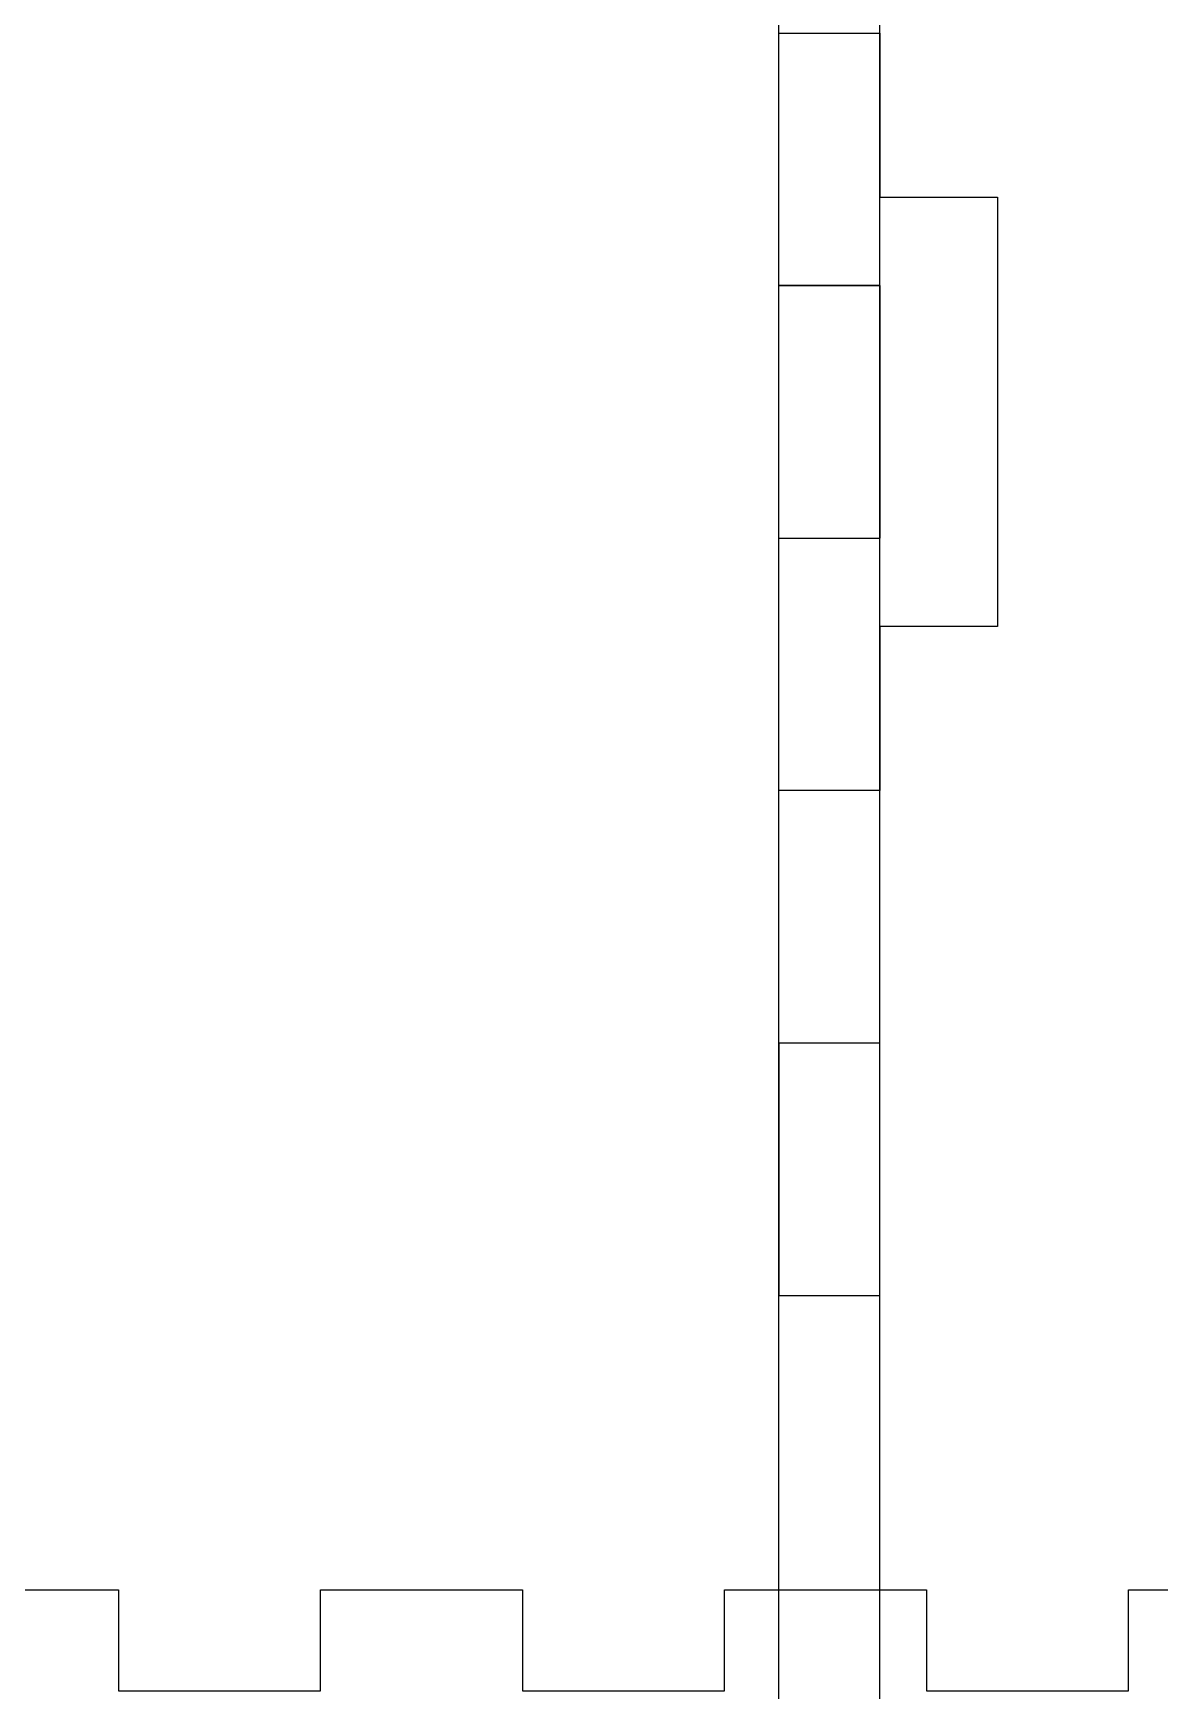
# Model space of a CAD drawing. Header units: millimetres. Extents: x -118 to 1034, y -150 to 646.
# Drawn here: x 502.4 to 569.4, y 229.3 to 327.8 of the extents above; entities that cross this region are included whole.
import ezdxf

# ---------------------------------------------------------------- set-up
doc = ezdxf.new("R2010")
doc.units = ezdxf.units.MM
doc.layers.add('Holes', color=1, linetype='Continuous', plot=False)
doc.layers.add('TabGuides', color=3, linetype='Continuous')

msp = doc.modelspace()

# ---------------------------------------------------------------- linework, layer by layer
for p, q in [((495.5074, 235.3463), (507.5074, 235.3463)), ((495.5074, 235.3463), (507.5074, 235.3463)), ((495.5074, 235.3463), (507.5074, 235.3463)), ((495.5074, 235.3463), (507.5074, 235.3463)), ((495.5074, 235.3463), (507.5074, 235.3463)), ((495.5074, 235.3463), (507.5074, 235.3463)), ((495.5074, 235.3463), (507.5074, 235.3463)), ((495.5074, 235.3463), (507.5074, 235.3463)), ((495.5074, 235.3463), (507.5074, 235.3463)), ((495.5074, 235.3463), (507.5074, 235.3463)), ((495.5074, 235.3463), (507.5074, 235.3463)), ((495.5074, 235.3463), (507.5074, 235.3463)), ((495.5074, 235.3463), (507.5074, 235.3463)), ((495.5074, 235.3463), (507.5074, 235.3463)), ((495.5074, 235.3463), (507.5074, 235.3463)), ((495.5074, 235.3463), (507.5074, 235.3463)), ((495.5074, 235.3463), (507.5074, 235.3463)), ((495.5074, 235.3463), (507.5074, 235.3463)), ((495.5074, 235.3463), (507.5074, 235.3463)), ((495.5074, 235.3463), (507.5074, 235.3463)), ((495.5074, 235.3463), (507.5074, 235.3463)), ((495.5074, 235.3463), (507.5074, 235.3463)), ((495.5074, 235.3463), (507.5074, 235.3463)), ((495.5074, 235.3463), (507.5074, 235.3463)), ((495.5074, 235.3463), (507.5074, 235.3463)), ((495.5074, 235.3463), (507.5074, 235.3463)), ((495.5074, 235.3463), (507.5074, 235.3463)), ((495.5074, 235.3463), (507.5074, 235.3463)), ((495.5074, 235.3463), (507.5074, 235.3463)), ((495.5074, 235.3463), (507.5074, 235.3463)), ((507.5074, 235.3463), (507.5074, 229.3463)), ((507.5074, 235.3463), (507.5074, 229.3463)), ((507.5074, 235.3463), (507.5074, 229.3463)), ((507.5074, 235.3463), (507.5074, 229.3463)), ((507.5074, 235.3463), (507.5074, 229.3463)), ((507.5074, 235.3463), (507.5074, 229.3463)), ((507.5074, 235.3463), (507.5074, 229.3463)), ((507.5074, 235.3463), (507.5074, 229.3463)), ((507.5074, 235.3463), (507.5074, 229.3463)), ((507.5074, 235.3463), (507.5074, 229.3463)), ((507.5074, 235.3463), (507.5074, 229.3463)), ((507.5074, 235.3463), (507.5074, 229.3463)), ((507.5074, 235.3463), (507.5074, 229.3463)), ((507.5074, 235.3463), (507.5074, 229.3463)), ((507.5074, 235.3463), (507.5074, 229.3463)), ((507.5074, 235.3463), (507.5074, 229.3463)), ((507.5074, 235.3463), (507.5074, 229.3463)), ((507.5074, 235.3463), (507.5074, 229.3463)), ((507.5074, 235.3463), (507.5074, 229.3463)), ((507.5074, 235.3463), (507.5074, 229.3463)), ((507.5074, 235.3463), (507.5074, 229.3463)), ((507.5074, 235.3463), (507.5074, 229.3463)), ((507.5074, 235.3463), (507.5074, 229.3463)), ((507.5074, 235.3463), (507.5074, 229.3463)), ((507.5074, 235.3463), (507.5074, 229.3463)), ((507.5074, 235.3463), (507.5074, 229.3463)), ((507.5074, 235.3463), (507.5074, 229.3463)), ((507.5074, 235.3463), (507.5074, 229.3463)), ((507.5074, 235.3463), (507.5074, 229.3463)), ((507.5074, 235.3463), (507.5074, 229.3463)), ((519.5074, 229.3463), (519.5074, 235.3463)), ((519.5074, 235.3463), (531.5074, 235.3463)), ((519.5074, 229.3463), (519.5074, 235.3463)), ((519.5074, 235.3463), (531.5074, 235.3463)), ((519.5074, 229.3463), (519.5074, 235.3463)), ((519.5074, 235.3463), (531.5074, 235.3463)), ((519.5074, 229.3463), (519.5074, 235.3463)), ((519.5074, 235.3463), (531.5074, 235.3463)), ((519.5074, 229.3463), (519.5074, 235.3463)), ((519.5074, 235.3463), (531.5074, 235.3463)), ((519.5074, 229.3463), (519.5074, 235.3463)), ((519.5074, 235.3463), (531.5074, 235.3463)), ((519.5074, 229.3463), (519.5074, 235.3463)), ((519.5074, 235.3463), (531.5074, 235.3463)), ((519.5074, 229.3463), (519.5074, 235.3463)), ((519.5074, 235.3463), (531.5074, 235.3463)), ((519.5074, 229.3463), (519.5074, 235.3463)), ((519.5074, 235.3463), (531.5074, 235.3463)), ((519.5074, 229.3463), (519.5074, 235.3463)), ((519.5074, 235.3463), (531.5074, 235.3463)), ((519.5074, 229.3463), (519.5074, 235.3463)), ((519.5074, 235.3463), (531.5074, 235.3463)), ((519.5074, 229.3463), (519.5074, 235.3463)), ((519.5074, 235.3463), (531.5074, 235.3463)), ((519.5074, 229.3463), (519.5074, 235.3463)), ((519.5074, 235.3463), (531.5074, 235.3463)), ((519.5074, 229.3463), (519.5074, 235.3463)), ((519.5074, 235.3463), (531.5074, 235.3463)), ((519.5074, 229.3463), (519.5074, 235.3463)), ((519.5074, 235.3463), (531.5074, 235.3463)), ((519.5074, 229.3463), (519.5074, 235.3463)), ((519.5074, 235.3463), (531.5074, 235.3463)), ((519.5074, 229.3463), (519.5074, 235.3463)), ((519.5074, 235.3463), (531.5074, 235.3463)), ((519.5074, 229.3463), (519.5074, 235.3463)), ((519.5074, 235.3463), (531.5074, 235.3463)), ((519.5074, 229.3463), (519.5074, 235.3463)), ((519.5074, 235.3463), (531.5074, 235.3463)), ((519.5074, 229.3463), (519.5074, 235.3463)), ((519.5074, 235.3463), (531.5074, 235.3463)), ((519.5074, 229.3463), (519.5074, 235.3463)), ((519.5074, 235.3463), (531.5074, 235.3463)), ((519.5074, 229.3463), (519.5074, 235.3463)), ((519.5074, 235.3463), (531.5074, 235.3463)), ((519.5074, 229.3463), (519.5074, 235.3463)), ((519.5074, 235.3463), (531.5074, 235.3463)), ((519.5074, 229.3463), (519.5074, 235.3463)), ((519.5074, 235.3463), (531.5074, 235.3463)), ((519.5074, 229.3463), (519.5074, 235.3463)), ((519.5074, 235.3463), (531.5074, 235.3463)), ((519.5074, 229.3463), (519.5074, 235.3463)), ((519.5074, 235.3463), (531.5074, 235.3463)), ((519.5074, 229.3463), (519.5074, 235.3463)), ((519.5074, 235.3463), (531.5074, 235.3463)), ((519.5074, 229.3463), (519.5074, 235.3463)), ((519.5074, 235.3463), (531.5074, 235.3463)), ((519.5074, 229.3463), (519.5074, 235.3463)), ((519.5074, 235.3463), (531.5074, 235.3463)), ((519.5074, 229.3463), (519.5074, 235.3463)), ((519.5074, 235.3463), (531.5074, 235.3463)), ((531.5074, 235.3463), (531.5074, 229.3463)), ((531.5074, 235.3463), (531.5074, 229.3463)), ((531.5074, 235.3463), (531.5074, 229.3463)), ((531.5074, 235.3463), (531.5074, 229.3463)), ((531.5074, 235.3463), (531.5074, 229.3463)), ((531.5074, 235.3463), (531.5074, 229.3463)), ((531.5074, 235.3463), (531.5074, 229.3463)), ((531.5074, 235.3463), (531.5074, 229.3463)), ((531.5074, 235.3463), (531.5074, 229.3463)), ((531.5074, 235.3463), (531.5074, 229.3463)), ((531.5074, 235.3463), (531.5074, 229.3463)), ((531.5074, 235.3463), (531.5074, 229.3463)), ((531.5074, 235.3463), (531.5074, 229.3463)), ((531.5074, 235.3463), (531.5074, 229.3463)), ((531.5074, 235.3463), (531.5074, 229.3463)), ((531.5074, 235.3463), (531.5074, 229.3463)), ((531.5074, 235.3463), (531.5074, 229.3463)), ((531.5074, 235.3463), (531.5074, 229.3463)), ((531.5074, 235.3463), (531.5074, 229.3463)), ((531.5074, 235.3463), (531.5074, 229.3463)), ((531.5074, 235.3463), (531.5074, 229.3463)), ((531.5074, 235.3463), (531.5074, 229.3463)), ((531.5074, 235.3463), (531.5074, 229.3463)), ((531.5074, 235.3463), (531.5074, 229.3463)), ((531.5074, 235.3463), (531.5074, 229.3463)), ((531.5074, 235.3463), (531.5074, 229.3463)), ((531.5074, 235.3463), (531.5074, 229.3463)), ((531.5074, 235.3463), (531.5074, 229.3463)), ((531.5074, 235.3463), (531.5074, 229.3463)), ((531.5074, 235.3463), (531.5074, 229.3463)), ((543.5074, 229.3463), (543.5074, 235.3463)), ((543.5074, 235.3463), (555.5074, 235.3463)), ((543.5074, 229.3463), (543.5074, 235.3463)), ((543.5074, 235.3463), (555.5074, 235.3463)), ((543.5074, 229.3463), (543.5074, 235.3463)), ((543.5074, 235.3463), (555.5074, 235.3463)), ((543.5074, 229.3463), (543.5074, 235.3463)), ((543.5074, 235.3463), (555.5074, 235.3463)), ((543.5074, 229.3463), (543.5074, 235.3463)), ((543.5074, 235.3463), (555.5074, 235.3463)), ((543.5074, 229.3463), (543.5074, 235.3463)), ((543.5074, 235.3463), (555.5074, 235.3463)), ((543.5074, 229.3463), (543.5074, 235.3463)), ((543.5074, 235.3463), (555.5074, 235.3463)), ((543.5074, 229.3463), (543.5074, 235.3463)), ((543.5074, 235.3463), (555.5074, 235.3463)), ((543.5074, 229.3463), (543.5074, 235.3463)), ((543.5074, 235.3463), (555.5074, 235.3463)), ((543.5074, 229.3463), (543.5074, 235.3463)), ((543.5074, 235.3463), (555.5074, 235.3463)), ((543.5074, 229.3463), (543.5074, 235.3463)), ((543.5074, 235.3463), (555.5074, 235.3463)), ((543.5074, 229.3463), (543.5074, 235.3463)), ((543.5074, 235.3463), (555.5074, 235.3463)), ((543.5074, 229.3463), (543.5074, 235.3463)), ((543.5074, 235.3463), (555.5074, 235.3463)), ((543.5074, 229.3463), (543.5074, 235.3463)), ((543.5074, 235.3463), (555.5074, 235.3463)), ((543.5074, 229.3463), (543.5074, 235.3463)), ((543.5074, 235.3463), (555.5074, 235.3463)), ((543.5074, 229.3463), (543.5074, 235.3463)), ((543.5074, 235.3463), (555.5074, 235.3463)), ((543.5074, 229.3463), (543.5074, 235.3463)), ((543.5074, 235.3463), (555.5074, 235.3463)), ((543.5074, 229.3463), (543.5074, 235.3463)), ((543.5074, 235.3463), (555.5074, 235.3463)), ((543.5074, 229.3463), (543.5074, 235.3463)), ((543.5074, 235.3463), (555.5074, 235.3463)), ((543.5074, 229.3463), (543.5074, 235.3463)), ((543.5074, 235.3463), (555.5074, 235.3463)), ((543.5074, 229.3463), (543.5074, 235.3463)), ((543.5074, 235.3463), (555.5074, 235.3463)), ((543.5074, 229.3463), (543.5074, 235.3463)), ((543.5074, 235.3463), (555.5074, 235.3463)), ((543.5074, 229.3463), (543.5074, 235.3463)), ((543.5074, 235.3463), (555.5074, 235.3463)), ((543.5074, 229.3463), (543.5074, 235.3463)), ((543.5074, 235.3463), (555.5074, 235.3463)), ((543.5074, 229.3463), (543.5074, 235.3463)), ((543.5074, 235.3463), (555.5074, 235.3463)), ((543.5074, 229.3463), (543.5074, 235.3463)), ((543.5074, 235.3463), (555.5074, 235.3463)), ((543.5074, 229.3463), (543.5074, 235.3463)), ((543.5074, 235.3463), (555.5074, 235.3463)), ((543.5074, 229.3463), (543.5074, 235.3463)), ((543.5074, 235.3463), (555.5074, 235.3463)), ((543.5074, 229.3463), (543.5074, 235.3463)), ((543.5074, 235.3463), (555.5074, 235.3463)), ((543.5074, 229.3463), (543.5074, 235.3463)), ((543.5074, 235.3463), (555.5074, 235.3463)), ((555.5074, 235.3463), (555.5074, 229.3463)), ((555.5074, 235.3463), (555.5074, 229.3463)), ((555.5074, 235.3463), (555.5074, 229.3463)), ((555.5074, 235.3463), (555.5074, 229.3463)), ((555.5074, 235.3463), (555.5074, 229.3463)), ((555.5074, 235.3463), (555.5074, 229.3463)), ((555.5074, 235.3463), (555.5074, 229.3463)), ((555.5074, 235.3463), (555.5074, 229.3463)), ((555.5074, 235.3463), (555.5074, 229.3463)), ((555.5074, 235.3463), (555.5074, 229.3463)), ((555.5074, 235.3463), (555.5074, 229.3463)), ((555.5074, 235.3463), (555.5074, 229.3463)), ((555.5074, 235.3463), (555.5074, 229.3463)), ((555.5074, 235.3463), (555.5074, 229.3463)), ((555.5074, 235.3463), (555.5074, 229.3463)), ((555.5074, 235.3463), (555.5074, 229.3463)), ((555.5074, 235.3463), (555.5074, 229.3463)), ((555.5074, 235.3463), (555.5074, 229.3463)), ((555.5074, 235.3463), (555.5074, 229.3463)), ((555.5074, 235.3463), (555.5074, 229.3463)), ((555.5074, 235.3463), (555.5074, 229.3463)), ((555.5074, 235.3463), (555.5074, 229.3463)), ((555.5074, 235.3463), (555.5074, 229.3463)), ((555.5074, 235.3463), (555.5074, 229.3463)), ((555.5074, 235.3463), (555.5074, 229.3463)), ((555.5074, 235.3463), (555.5074, 229.3463)), ((555.5074, 235.3463), (555.5074, 229.3463)), ((555.5074, 235.3463), (555.5074, 229.3463)), ((555.5074, 235.3463), (555.5074, 229.3463)), ((555.5074, 235.3463), (555.5074, 229.3463)), ((567.5074, 229.3463), (567.5074, 235.3463)), ((567.5074, 235.3463), (579.5074, 235.3463)), ((567.5074, 229.3463), (567.5074, 235.3463)), ((567.5074, 235.3463), (579.5074, 235.3463)), ((567.5074, 229.3463), (567.5074, 235.3463)), ((567.5074, 235.3463), (579.5074, 235.3463)), ((567.5074, 229.3463), (567.5074, 235.3463)), ((567.5074, 235.3463), (579.5074, 235.3463)), ((567.5074, 229.3463), (567.5074, 235.3463)), ((567.5074, 235.3463), (579.5074, 235.3463)), ((567.5074, 229.3463), (567.5074, 235.3463)), ((567.5074, 235.3463), (579.5074, 235.3463)), ((567.5074, 229.3463), (567.5074, 235.3463)), ((567.5074, 235.3463), (579.5074, 235.3463)), ((567.5074, 229.3463), (567.5074, 235.3463)), ((567.5074, 235.3463), (579.5074, 235.3463)), ((567.5074, 229.3463), (567.5074, 235.3463)), ((567.5074, 235.3463), (579.5074, 235.3463)), ((567.5074, 229.3463), (567.5074, 235.3463)), ((567.5074, 235.3463), (579.5074, 235.3463)), ((567.5074, 229.3463), (567.5074, 235.3463)), ((567.5074, 235.3463), (579.5074, 235.3463)), ((567.5074, 229.3463), (567.5074, 235.3463)), ((567.5074, 235.3463), (579.5074, 235.3463)), ((567.5074, 229.3463), (567.5074, 235.3463)), ((567.5074, 235.3463), (579.5074, 235.3463)), ((567.5074, 229.3463), (567.5074, 235.3463)), ((567.5074, 235.3463), (579.5074, 235.3463)), ((567.5074, 229.3463), (567.5074, 235.3463)), ((567.5074, 235.3463), (579.5074, 235.3463)), ((567.5074, 229.3463), (567.5074, 235.3463)), ((567.5074, 235.3463), (579.5074, 235.3463)), ((567.5074, 229.3463), (567.5074, 235.3463)), ((567.5074, 235.3463), (579.5074, 235.3463)), ((567.5074, 229.3463), (567.5074, 235.3463)), ((567.5074, 235.3463), (579.5074, 235.3463)), ((567.5074, 229.3463), (567.5074, 235.3463)), ((567.5074, 235.3463), (579.5074, 235.3463)), ((567.5074, 229.3463), (567.5074, 235.3463)), ((567.5074, 235.3463), (579.5074, 235.3463)), ((567.5074, 229.3463), (567.5074, 235.3463)), ((567.5074, 235.3463), (579.5074, 235.3463)), ((567.5074, 229.3463), (567.5074, 235.3463)), ((567.5074, 235.3463), (579.5074, 235.3463)), ((567.5074, 229.3463), (567.5074, 235.3463)), ((567.5074, 235.3463), (579.5074, 235.3463)), ((567.5074, 229.3463), (567.5074, 235.3463)), ((567.5074, 235.3463), (579.5074, 235.3463)), ((567.5074, 229.3463), (567.5074, 235.3463)), ((567.5074, 235.3463), (579.5074, 235.3463)), ((567.5074, 229.3463), (567.5074, 235.3463)), ((567.5074, 235.3463), (579.5074, 235.3463)), ((567.5074, 229.3463), (567.5074, 235.3463)), ((567.5074, 235.3463), (579.5074, 235.3463)), ((567.5074, 229.3463), (567.5074, 235.3463)), ((567.5074, 235.3463), (579.5074, 235.3463)), ((567.5074, 229.3463), (567.5074, 235.3463)), ((567.5074, 235.3463), (579.5074, 235.3463)), ((567.5074, 229.3463), (567.5074, 235.3463)), ((567.5074, 235.3463), (579.5074, 235.3463)), ((507.5074, 229.3463), (519.5074, 229.3463)), ((507.5074, 229.3463), (519.5074, 229.3463)), ((507.5074, 229.3463), (519.5074, 229.3463)), ((507.5074, 229.3463), (519.5074, 229.3463)), ((507.5074, 229.3463), (519.5074, 229.3463)), ((507.5074, 229.3463), (519.5074, 229.3463)), ((507.5074, 229.3463), (519.5074, 229.3463)), ((507.5074, 229.3463), (519.5074, 229.3463)), ((507.5074, 229.3463), (519.5074, 229.3463)), ((507.5074, 229.3463), (519.5074, 229.3463)), ((507.5074, 229.3463), (519.5074, 229.3463)), ((507.5074, 229.3463), (519.5074, 229.3463)), ((507.5074, 229.3463), (519.5074, 229.3463)), ((507.5074, 229.3463), (519.5074, 229.3463)), ((507.5074, 229.3463), (519.5074, 229.3463)), ((507.5074, 229.3463), (519.5074, 229.3463)), ((507.5074, 229.3463), (519.5074, 229.3463)), ((507.5074, 229.3463), (519.5074, 229.3463)), ((507.5074, 229.3463), (519.5074, 229.3463)), ((507.5074, 229.3463), (519.5074, 229.3463)), ((507.5074, 229.3463), (519.5074, 229.3463)), ((507.5074, 229.3463), (519.5074, 229.3463)), ((507.5074, 229.3463), (519.5074, 229.3463)), ((507.5074, 229.3463), (519.5074, 229.3463)), ((507.5074, 229.3463), (519.5074, 229.3463)), ((507.5074, 229.3463), (519.5074, 229.3463)), ((507.5074, 229.3463), (519.5074, 229.3463)), ((507.5074, 229.3463), (519.5074, 229.3463)), ((507.5074, 229.3463), (519.5074, 229.3463)), ((507.5074, 229.3463), (519.5074, 229.3463)), ((531.5074, 229.3463), (543.5074, 229.3463)), ((531.5074, 229.3463), (543.5074, 229.3463)), ((531.5074, 229.3463), (543.5074, 229.3463)), ((531.5074, 229.3463), (543.5074, 229.3463)), ((531.5074, 229.3463), (543.5074, 229.3463)), ((531.5074, 229.3463), (543.5074, 229.3463)), ((531.5074, 229.3463), (543.5074, 229.3463)), ((531.5074, 229.3463), (543.5074, 229.3463)), ((531.5074, 229.3463), (543.5074, 229.3463)), ((531.5074, 229.3463), (543.5074, 229.3463)), ((531.5074, 229.3463), (543.5074, 229.3463)), ((531.5074, 229.3463), (543.5074, 229.3463)), ((531.5074, 229.3463), (543.5074, 229.3463)), ((531.5074, 229.3463), (543.5074, 229.3463)), ((531.5074, 229.3463), (543.5074, 229.3463)), ((531.5074, 229.3463), (543.5074, 229.3463)), ((531.5074, 229.3463), (543.5074, 229.3463)), ((531.5074, 229.3463), (543.5074, 229.3463)), ((531.5074, 229.3463), (543.5074, 229.3463)), ((531.5074, 229.3463), (543.5074, 229.3463)), ((531.5074, 229.3463), (543.5074, 229.3463)), ((531.5074, 229.3463), (543.5074, 229.3463)), ((531.5074, 229.3463), (543.5074, 229.3463)), ((531.5074, 229.3463), (543.5074, 229.3463)), ((531.5074, 229.3463), (543.5074, 229.3463)), ((531.5074, 229.3463), (543.5074, 229.3463)), ((531.5074, 229.3463), (543.5074, 229.3463)), ((531.5074, 229.3463), (543.5074, 229.3463)), ((531.5074, 229.3463), (543.5074, 229.3463)), ((531.5074, 229.3463), (543.5074, 229.3463)), ((555.5074, 229.3463), (567.5074, 229.3463)), ((555.5074, 229.3463), (567.5074, 229.3463)), ((555.5074, 229.3463), (567.5074, 229.3463)), ((555.5074, 229.3463), (567.5074, 229.3463)), ((555.5074, 229.3463), (567.5074, 229.3463)), ((555.5074, 229.3463), (567.5074, 229.3463)), ((555.5074, 229.3463), (567.5074, 229.3463)), ((555.5074, 229.3463), (567.5074, 229.3463)), ((555.5074, 229.3463), (567.5074, 229.3463)), ((555.5074, 229.3463), (567.5074, 229.3463)), ((555.5074, 229.3463), (567.5074, 229.3463)), ((555.5074, 229.3463), (567.5074, 229.3463)), ((555.5074, 229.3463), (567.5074, 229.3463)), ((555.5074, 229.3463), (567.5074, 229.3463)), ((555.5074, 229.3463), (567.5074, 229.3463)), ((555.5074, 229.3463), (567.5074, 229.3463)), ((555.5074, 229.3463), (567.5074, 229.3463)), ((555.5074, 229.3463), (567.5074, 229.3463)), ((555.5074, 229.3463), (567.5074, 229.3463)), ((555.5074, 229.3463), (567.5074, 229.3463)), ((555.5074, 229.3463), (567.5074, 229.3463)), ((555.5074, 229.3463), (567.5074, 229.3463)), ((555.5074, 229.3463), (567.5074, 229.3463)), ((555.5074, 229.3463), (567.5074, 229.3463)), ((555.5074, 229.3463), (567.5074, 229.3463)), ((555.5074, 229.3463), (567.5074, 229.3463)), ((555.5074, 229.3463), (567.5074, 229.3463)), ((555.5074, 229.3463), (567.5074, 229.3463)), ((555.5074, 229.3463), (567.5074, 229.3463)), ((555.5074, 229.3463), (567.5074, 229.3463))]:
    msp.add_line(p, q)
at = {"layer": 'Holes'}
for p, q in [((546.7359, 312.8223), (546.7359, 327.8223)), ((546.7359, 327.8223), (552.7359, 327.8223)), ((546.7359, 312.8223), (546.7359, 327.8223)), ((546.7359, 327.8223), (552.7359, 327.8223)), ((546.7359, 312.8223), (546.7359, 327.8223)), ((546.7359, 327.8223), (552.7359, 327.8223)), ((546.7359, 312.8223), (546.7359, 327.8223)), ((546.7359, 327.8223), (552.7359, 327.8223)), ((546.7359, 312.8223), (546.7359, 327.8223)), ((546.7359, 327.8223), (552.7359, 327.8223)), ((546.7359, 312.8223), (546.7359, 327.8223)), ((546.7359, 327.8223), (552.7359, 327.8223)), ((546.7359, 312.8223), (546.7359, 327.8223)), ((546.7359, 327.8223), (552.7359, 327.8223)), ((546.7359, 312.8223), (546.7359, 327.8223)), ((546.7359, 327.8223), (552.7359, 327.8223)), ((546.7359, 312.8223), (546.7359, 327.8223)), ((546.7359, 327.8223), (552.7359, 327.8223)), ((546.7359, 312.8223), (546.7359, 327.8223)), ((546.7359, 327.8223), (552.7359, 327.8223)), ((546.7359, 312.8223), (546.7359, 327.8223)), ((546.7359, 327.8223), (552.7359, 327.8223)), ((546.7359, 312.8223), (546.7359, 327.8223)), ((546.7359, 327.8223), (552.7359, 327.8223)), ((546.7359, 312.8223), (546.7359, 327.8223)), ((546.7359, 327.8223), (552.7359, 327.8223)), ((546.7359, 312.8223), (546.7359, 327.8223)), ((546.7359, 327.8223), (552.7359, 327.8223)), ((546.7359, 312.8223), (546.7359, 327.8223)), ((546.7359, 327.8223), (552.7359, 327.8223)), ((546.7359, 312.8223), (546.7359, 327.8223)), ((546.7359, 327.8223), (552.7359, 327.8223)), ((546.7359, 312.8223), (546.7359, 327.8223)), ((546.7359, 327.8223), (552.7359, 327.8223)), ((546.7359, 312.8223), (546.7359, 327.8223)), ((546.7359, 327.8223), (552.7359, 327.8223)), ((546.7359, 312.8223), (546.7359, 327.8223)), ((546.7359, 327.8223), (552.7359, 327.8223)), ((546.7359, 312.8223), (546.7359, 327.8223)), ((546.7359, 327.8223), (552.7359, 327.8223)), ((546.7359, 312.8223), (546.7359, 327.8223)), ((546.7359, 327.8223), (552.7359, 327.8223)), ((546.7359, 312.8223), (546.7359, 327.8223)), ((546.7359, 327.8223), (552.7359, 327.8223)), ((546.7359, 312.8223), (546.7359, 327.8223)), ((546.7359, 327.8223), (552.7359, 327.8223)), ((546.7359, 312.8223), (546.7359, 327.8223)), ((546.7359, 327.8223), (552.7359, 327.8223)), ((546.7359, 312.8223), (546.7359, 327.8223)), ((546.7359, 327.8223), (552.7359, 327.8223)), ((546.7359, 312.8223), (546.7359, 327.8223)), ((546.7359, 327.8223), (552.7359, 327.8223)), ((546.7359, 312.8223), (546.7359, 327.8223)), ((546.7359, 327.8223), (552.7359, 327.8223)), ((546.7359, 312.8223), (546.7359, 327.8223)), ((546.7359, 327.8223), (552.7359, 327.8223)), ((546.7359, 312.8223), (546.7359, 327.8223)), ((546.7359, 327.8223), (552.7359, 327.8223)), ((546.7359, 312.8223), (546.7359, 327.8223)), ((546.7359, 327.8223), (552.7359, 327.8223)), ((552.7359, 327.8223), (552.7359, 318.0723)), ((552.7359, 327.8223), (552.7359, 318.0723)), ((552.7359, 327.8223), (552.7359, 318.0723)), ((552.7359, 327.8223), (552.7359, 318.0723)), ((552.7359, 327.8223), (552.7359, 318.0723)), ((552.7359, 327.8223), (552.7359, 318.0723)), ((552.7359, 327.8223), (552.7359, 318.0723)), ((552.7359, 327.8223), (552.7359, 318.0723)), ((552.7359, 327.8223), (552.7359, 318.0723)), ((552.7359, 327.8223), (552.7359, 318.0723)), ((552.7359, 327.8223), (552.7359, 318.0723)), ((552.7359, 327.8223), (552.7359, 318.0723)), ((552.7359, 327.8223), (552.7359, 318.0723)), ((552.7359, 327.8223), (552.7359, 318.0723)), ((552.7359, 327.8223), (552.7359, 318.0723)), ((552.7359, 327.8223), (552.7359, 318.0723)), ((552.7359, 327.8223), (552.7359, 318.0723)), ((552.7359, 327.8223), (552.7359, 318.0723)), ((552.7359, 327.8223), (552.7359, 318.0723)), ((552.7359, 327.8223), (552.7359, 318.0723)), ((552.7359, 327.8223), (552.7359, 318.0723)), ((552.7359, 327.8223), (552.7359, 318.0723)), ((552.7359, 327.8223), (552.7359, 318.0723)), ((552.7359, 327.8223), (552.7359, 318.0723)), ((552.7359, 327.8223), (552.7359, 318.0723)), ((552.7359, 327.8223), (552.7359, 318.0723)), ((552.7359, 327.8223), (552.7359, 318.0723)), ((552.7359, 327.8223), (552.7359, 318.0723)), ((552.7359, 327.8223), (552.7359, 318.0723)), ((552.7359, 327.8223), (552.7359, 318.0723)), ((552.7359, 318.0723), (559.7359, 318.0723)), ((552.7359, 318.0723), (559.7359, 318.0723)), ((552.7359, 318.0723), (559.7359, 318.0723)), ((552.7359, 318.0723), (559.7359, 318.0723)), ((552.7359, 318.0723), (559.7359, 318.0723)), ((552.7359, 318.0723), (559.7359, 318.0723)), ((552.7359, 318.0723), (559.7359, 318.0723)), ((552.7359, 318.0723), (559.7359, 318.0723)), ((552.7359, 318.0723), (559.7359, 318.0723)), ((552.7359, 318.0723), (559.7359, 318.0723)), ((552.7359, 318.0723), (559.7359, 318.0723)), ((552.7359, 318.0723), (559.7359, 318.0723)), ((552.7359, 318.0723), (559.7359, 318.0723)), ((552.7359, 318.0723), (559.7359, 318.0723)), ((552.7359, 318.0723), (559.7359, 318.0723)), ((552.7359, 318.0723), (559.7359, 318.0723)), ((552.7359, 318.0723), (559.7359, 318.0723)), ((552.7359, 318.0723), (559.7359, 318.0723)), ((552.7359, 318.0723), (559.7359, 318.0723)), ((552.7359, 318.0723), (559.7359, 318.0723)), ((552.7359, 318.0723), (559.7359, 318.0723)), ((552.7359, 318.0723), (559.7359, 318.0723)), ((552.7359, 318.0723), (559.7359, 318.0723)), ((552.7359, 318.0723), (559.7359, 318.0723)), ((552.7359, 318.0723), (559.7359, 318.0723)), ((552.7359, 318.0723), (559.7359, 318.0723)), ((552.7359, 318.0723), (559.7359, 318.0723)), ((552.7359, 318.0723), (559.7359, 318.0723)), ((552.7359, 318.0723), (559.7359, 318.0723)), ((552.7359, 318.0723), (559.7359, 318.0723)), ((559.7359, 318.0723), (559.7359, 292.5723)), ((559.7359, 318.0723), (559.7359, 292.5723)), ((559.7359, 318.0723), (559.7359, 292.5723)), ((559.7359, 318.0723), (559.7359, 292.5723)), ((559.7359, 318.0723), (559.7359, 292.5723)), ((559.7359, 318.0723), (559.7359, 292.5723)), ((559.7359, 318.0723), (559.7359, 292.5723)), ((559.7359, 318.0723), (559.7359, 292.5723)), ((559.7359, 318.0723), (559.7359, 292.5723)), ((559.7359, 318.0723), (559.7359, 292.5723)), ((559.7359, 318.0723), (559.7359, 292.5723)), ((559.7359, 318.0723), (559.7359, 292.5723)), ((559.7359, 318.0723), (559.7359, 292.5723)), ((559.7359, 318.0723), (559.7359, 292.5723)), ((559.7359, 318.0723), (559.7359, 292.5723)), ((559.7359, 318.0723), (559.7359, 292.5723)), ((559.7359, 318.0723), (559.7359, 292.5723)), ((559.7359, 318.0723), (559.7359, 292.5723)), ((559.7359, 318.0723), (559.7359, 292.5723)), ((559.7359, 318.0723), (559.7359, 292.5723)), ((559.7359, 318.0723), (559.7359, 292.5723)), ((559.7359, 318.0723), (559.7359, 292.5723)), ((559.7359, 318.0723), (559.7359, 292.5723)), ((559.7359, 318.0723), (559.7359, 292.5723)), ((559.7359, 318.0723), (559.7359, 292.5723)), ((559.7359, 318.0723), (559.7359, 292.5723)), ((559.7359, 318.0723), (559.7359, 292.5723)), ((559.7359, 318.0723), (559.7359, 292.5723)), ((559.7359, 318.0723), (559.7359, 292.5723)), ((559.7359, 318.0723), (559.7359, 292.5723)), ((552.7359, 312.8223), (546.7359, 312.8223)), ((546.7359, 312.8223), (552.7359, 312.8223)), ((552.7359, 312.8223), (546.7359, 312.8223)), ((546.7359, 312.8223), (552.7359, 312.8223)), ((552.7359, 312.8223), (546.7359, 312.8223)), ((546.7359, 312.8223), (552.7359, 312.8223)), ((552.7359, 312.8223), (546.7359, 312.8223)), ((546.7359, 312.8223), (552.7359, 312.8223)), ((552.7359, 312.8223), (546.7359, 312.8223)), ((546.7359, 312.8223), (552.7359, 312.8223)), ((552.7359, 312.8223), (546.7359, 312.8223)), ((546.7359, 312.8223), (552.7359, 312.8223)), ((552.7359, 312.8223), (546.7359, 312.8223)), ((546.7359, 312.8223), (552.7359, 312.8223)), ((552.7359, 312.8223), (546.7359, 312.8223)), ((546.7359, 312.8223), (552.7359, 312.8223)), ((552.7359, 312.8223), (546.7359, 312.8223)), ((546.7359, 312.8223), (552.7359, 312.8223)), ((552.7359, 312.8223), (546.7359, 312.8223)), ((546.7359, 312.8223), (552.7359, 312.8223)), ((552.7359, 312.8223), (546.7359, 312.8223)), ((546.7359, 312.8223), (552.7359, 312.8223)), ((552.7359, 312.8223), (546.7359, 312.8223)), ((546.7359, 312.8223), (552.7359, 312.8223)), ((552.7359, 312.8223), (546.7359, 312.8223)), ((546.7359, 312.8223), (552.7359, 312.8223)), ((552.7359, 312.8223), (546.7359, 312.8223)), ((546.7359, 312.8223), (552.7359, 312.8223)), ((552.7359, 312.8223), (546.7359, 312.8223)), ((546.7359, 312.8223), (552.7359, 312.8223)), ((552.7359, 312.8223), (546.7359, 312.8223)), ((546.7359, 312.8223), (552.7359, 312.8223)), ((552.7359, 312.8223), (546.7359, 312.8223)), ((546.7359, 312.8223), (552.7359, 312.8223)), ((552.7359, 312.8223), (546.7359, 312.8223)), ((546.7359, 312.8223), (552.7359, 312.8223)), ((552.7359, 312.8223), (546.7359, 312.8223)), ((546.7359, 312.8223), (552.7359, 312.8223)), ((552.7359, 312.8223), (546.7359, 312.8223)), ((546.7359, 312.8223), (552.7359, 312.8223)), ((552.7359, 312.8223), (546.7359, 312.8223)), ((546.7359, 312.8223), (552.7359, 312.8223)), ((552.7359, 312.8223), (546.7359, 312.8223)), ((546.7359, 312.8223), (552.7359, 312.8223)), ((552.7359, 312.8223), (546.7359, 312.8223)), ((546.7359, 312.8223), (552.7359, 312.8223)), ((552.7359, 312.8223), (546.7359, 312.8223)), ((546.7359, 312.8223), (552.7359, 312.8223)), ((552.7359, 312.8223), (546.7359, 312.8223)), ((546.7359, 312.8223), (552.7359, 312.8223)), ((552.7359, 312.8223), (546.7359, 312.8223)), ((546.7359, 312.8223), (552.7359, 312.8223)), ((552.7359, 312.8223), (546.7359, 312.8223)), ((546.7359, 312.8223), (552.7359, 312.8223)), ((552.7359, 312.8223), (546.7359, 312.8223)), ((546.7359, 312.8223), (552.7359, 312.8223)), ((552.7359, 312.8223), (546.7359, 312.8223)), ((546.7359, 312.8223), (552.7359, 312.8223)), ((552.7359, 312.8223), (546.7359, 312.8223)), ((546.7359, 312.8223), (552.7359, 312.8223)), ((552.7359, 312.8223), (552.7359, 297.8223)), ((552.7359, 312.8223), (552.7359, 297.8223)), ((552.7359, 312.8223), (552.7359, 297.8223)), ((552.7359, 312.8223), (552.7359, 297.8223)), ((552.7359, 312.8223), (552.7359, 297.8223)), ((552.7359, 312.8223), (552.7359, 297.8223)), ((552.7359, 312.8223), (552.7359, 297.8223)), ((552.7359, 312.8223), (552.7359, 297.8223)), ((552.7359, 312.8223), (552.7359, 297.8223)), ((552.7359, 312.8223), (552.7359, 297.8223)), ((552.7359, 312.8223), (552.7359, 297.8223)), ((552.7359, 312.8223), (552.7359, 297.8223)), ((552.7359, 312.8223), (552.7359, 297.8223)), ((552.7359, 312.8223), (552.7359, 297.8223)), ((552.7359, 312.8223), (552.7359, 297.8223)), ((552.7359, 312.8223), (552.7359, 297.8223)), ((552.7359, 312.8223), (552.7359, 297.8223)), ((552.7359, 312.8223), (552.7359, 297.8223)), ((552.7359, 312.8223), (552.7359, 297.8223)), ((552.7359, 312.8223), (552.7359, 297.8223)), ((552.7359, 312.8223), (552.7359, 297.8223)), ((552.7359, 312.8223), (552.7359, 297.8223)), ((552.7359, 312.8223), (552.7359, 297.8223)), ((552.7359, 312.8223), (552.7359, 297.8223)), ((552.7359, 312.8223), (552.7359, 297.8223)), ((552.7359, 312.8223), (552.7359, 297.8223)), ((552.7359, 312.8223), (552.7359, 297.8223)), ((552.7359, 312.8223), (552.7359, 297.8223)), ((552.7359, 312.8223), (552.7359, 297.8223)), ((552.7359, 312.8223), (552.7359, 297.8223)), ((546.7359, 282.8223), (546.7359, 297.8223)), ((546.7359, 297.8223), (552.7359, 297.8223)), ((546.7359, 297.8223), (552.7359, 297.8223)), ((546.7359, 282.8223), (546.7359, 297.8223)), ((546.7359, 297.8223), (552.7359, 297.8223)), ((546.7359, 297.8223), (552.7359, 297.8223)), ((546.7359, 282.8223), (546.7359, 297.8223)), ((546.7359, 297.8223), (552.7359, 297.8223)), ((546.7359, 297.8223), (552.7359, 297.8223)), ((546.7359, 282.8223), (546.7359, 297.8223)), ((546.7359, 297.8223), (552.7359, 297.8223)), ((546.7359, 297.8223), (552.7359, 297.8223)), ((546.7359, 282.8223), (546.7359, 297.8223)), ((546.7359, 297.8223), (552.7359, 297.8223)), ((546.7359, 297.8223), (552.7359, 297.8223)), ((546.7359, 282.8223), (546.7359, 297.8223)), ((546.7359, 297.8223), (552.7359, 297.8223)), ((546.7359, 297.8223), (552.7359, 297.8223)), ((546.7359, 282.8223), (546.7359, 297.8223)), ((546.7359, 297.8223), (552.7359, 297.8223)), ((546.7359, 297.8223), (552.7359, 297.8223)), ((546.7359, 282.8223), (546.7359, 297.8223)), ((546.7359, 297.8223), (552.7359, 297.8223)), ((546.7359, 297.8223), (552.7359, 297.8223)), ((546.7359, 282.8223), (546.7359, 297.8223)), ((546.7359, 297.8223), (552.7359, 297.8223)), ((546.7359, 297.8223), (552.7359, 297.8223)), ((546.7359, 282.8223), (546.7359, 297.8223)), ((546.7359, 297.8223), (552.7359, 297.8223)), ((546.7359, 297.8223), (552.7359, 297.8223)), ((546.7359, 282.8223), (546.7359, 297.8223)), ((546.7359, 297.8223), (552.7359, 297.8223)), ((546.7359, 297.8223), (552.7359, 297.8223)), ((546.7359, 282.8223), (546.7359, 297.8223)), ((546.7359, 297.8223), (552.7359, 297.8223)), ((546.7359, 297.8223), (552.7359, 297.8223)), ((546.7359, 282.8223), (546.7359, 297.8223)), ((546.7359, 297.8223), (552.7359, 297.8223)), ((546.7359, 297.8223), (552.7359, 297.8223)), ((546.7359, 282.8223), (546.7359, 297.8223)), ((546.7359, 297.8223), (552.7359, 297.8223)), ((546.7359, 297.8223), (552.7359, 297.8223)), ((546.7359, 282.8223), (546.7359, 297.8223)), ((546.7359, 297.8223), (552.7359, 297.8223)), ((546.7359, 297.8223), (552.7359, 297.8223)), ((546.7359, 282.8223), (546.7359, 297.8223)), ((546.7359, 297.8223), (552.7359, 297.8223)), ((546.7359, 297.8223), (552.7359, 297.8223)), ((546.7359, 282.8223), (546.7359, 297.8223)), ((546.7359, 297.8223), (552.7359, 297.8223)), ((546.7359, 297.8223), (552.7359, 297.8223)), ((546.7359, 282.8223), (546.7359, 297.8223)), ((546.7359, 297.8223), (552.7359, 297.8223)), ((546.7359, 297.8223), (552.7359, 297.8223)), ((546.7359, 282.8223), (546.7359, 297.8223)), ((546.7359, 297.8223), (552.7359, 297.8223)), ((546.7359, 297.8223), (552.7359, 297.8223)), ((546.7359, 282.8223), (546.7359, 297.8223)), ((546.7359, 297.8223), (552.7359, 297.8223)), ((546.7359, 297.8223), (552.7359, 297.8223)), ((546.7359, 282.8223), (546.7359, 297.8223)), ((546.7359, 297.8223), (552.7359, 297.8223)), ((546.7359, 297.8223), (552.7359, 297.8223)), ((546.7359, 282.8223), (546.7359, 297.8223)), ((546.7359, 297.8223), (552.7359, 297.8223)), ((546.7359, 297.8223), (552.7359, 297.8223)), ((546.7359, 282.8223), (546.7359, 297.8223)), ((546.7359, 297.8223), (552.7359, 297.8223)), ((546.7359, 297.8223), (552.7359, 297.8223)), ((546.7359, 282.8223), (546.7359, 297.8223)), ((546.7359, 297.8223), (552.7359, 297.8223)), ((546.7359, 297.8223), (552.7359, 297.8223)), ((546.7359, 282.8223), (546.7359, 297.8223)), ((546.7359, 297.8223), (552.7359, 297.8223)), ((546.7359, 297.8223), (552.7359, 297.8223)), ((546.7359, 282.8223), (546.7359, 297.8223)), ((546.7359, 297.8223), (552.7359, 297.8223)), ((546.7359, 297.8223), (552.7359, 297.8223)), ((546.7359, 282.8223), (546.7359, 297.8223)), ((546.7359, 297.8223), (552.7359, 297.8223)), ((546.7359, 297.8223), (552.7359, 297.8223)), ((546.7359, 282.8223), (546.7359, 297.8223)), ((546.7359, 297.8223), (552.7359, 297.8223)), ((546.7359, 297.8223), (552.7359, 297.8223)), ((546.7359, 282.8223), (546.7359, 297.8223)), ((546.7359, 297.8223), (552.7359, 297.8223)), ((546.7359, 297.8223), (552.7359, 297.8223)), ((546.7359, 282.8223), (546.7359, 297.8223)), ((546.7359, 297.8223), (552.7359, 297.8223)), ((546.7359, 297.8223), (552.7359, 297.8223)), ((552.7359, 297.8223), (552.7359, 297.8223)), ((552.7359, 297.8223), (552.7359, 297.8223)), ((552.7359, 297.8223), (552.7359, 297.8223)), ((552.7359, 297.8223), (552.7359, 297.8223)), ((552.7359, 297.8223), (552.7359, 297.8223)), ((552.7359, 297.8223), (552.7359, 297.8223)), ((552.7359, 297.8223), (552.7359, 297.8223)), ((552.7359, 297.8223), (552.7359, 297.8223)), ((552.7359, 297.8223), (552.7359, 297.8223)), ((552.7359, 297.8223), (552.7359, 297.8223)), ((552.7359, 297.8223), (552.7359, 297.8223)), ((552.7359, 297.8223), (552.7359, 297.8223)), ((552.7359, 297.8223), (552.7359, 297.8223)), ((552.7359, 297.8223), (552.7359, 297.8223)), ((552.7359, 297.8223), (552.7359, 297.8223)), ((552.7359, 297.8223), (552.7359, 297.8223)), ((552.7359, 297.8223), (552.7359, 297.8223)), ((552.7359, 297.8223), (552.7359, 297.8223)), ((552.7359, 297.8223), (552.7359, 297.8223)), ((552.7359, 297.8223), (552.7359, 297.8223)), ((552.7359, 297.8223), (552.7359, 297.8223)), ((552.7359, 297.8223), (552.7359, 297.8223)), ((552.7359, 297.8223), (552.7359, 297.8223)), ((552.7359, 297.8223), (552.7359, 297.8223)), ((552.7359, 297.8223), (552.7359, 297.8223)), ((552.7359, 297.8223), (552.7359, 297.8223)), ((552.7359, 297.8223), (552.7359, 297.8223)), ((552.7359, 297.8223), (552.7359, 297.8223)), ((552.7359, 297.8223), (552.7359, 297.8223)), ((552.7359, 297.8223), (552.7359, 297.8223)), ((552.7359, 292.5723), (552.7359, 282.8223)), ((559.7359, 292.5723), (552.7359, 292.5723)), ((559.7359, 292.5723), (552.7359, 292.5723)), ((552.7359, 292.5723), (552.7359, 282.8223)), ((559.7359, 292.5723), (552.7359, 292.5723)), ((552.7359, 292.5723), (552.7359, 282.8223)), ((559.7359, 292.5723), (552.7359, 292.5723)), ((552.7359, 292.5723), (552.7359, 282.8223)), ((559.7359, 292.5723), (552.7359, 292.5723)), ((552.7359, 292.5723), (552.7359, 282.8223)), ((559.7359, 292.5723), (552.7359, 292.5723)), ((552.7359, 292.5723), (552.7359, 282.8223)), ((559.7359, 292.5723), (552.7359, 292.5723)), ((552.7359, 292.5723), (552.7359, 282.8223)), ((559.7359, 292.5723), (552.7359, 292.5723)), ((552.7359, 292.5723), (552.7359, 282.8223)), ((559.7359, 292.5723), (552.7359, 292.5723)), ((552.7359, 292.5723), (552.7359, 282.8223)), ((559.7359, 292.5723), (552.7359, 292.5723)), ((552.7359, 292.5723), (552.7359, 282.8223)), ((559.7359, 292.5723), (552.7359, 292.5723)), ((552.7359, 292.5723), (552.7359, 282.8223)), ((559.7359, 292.5723), (552.7359, 292.5723)), ((552.7359, 292.5723), (552.7359, 282.8223)), ((559.7359, 292.5723), (552.7359, 292.5723)), ((552.7359, 292.5723), (552.7359, 282.8223)), ((559.7359, 292.5723), (552.7359, 292.5723)), ((552.7359, 292.5723), (552.7359, 282.8223)), ((559.7359, 292.5723), (552.7359, 292.5723)), ((552.7359, 292.5723), (552.7359, 282.8223)), ((559.7359, 292.5723), (552.7359, 292.5723)), ((552.7359, 292.5723), (552.7359, 282.8223)), ((559.7359, 292.5723), (552.7359, 292.5723)), ((552.7359, 292.5723), (552.7359, 282.8223)), ((559.7359, 292.5723), (552.7359, 292.5723)), ((552.7359, 292.5723), (552.7359, 282.8223)), ((559.7359, 292.5723), (552.7359, 292.5723)), ((552.7359, 292.5723), (552.7359, 282.8223)), ((559.7359, 292.5723), (552.7359, 292.5723)), ((552.7359, 292.5723), (552.7359, 282.8223)), ((559.7359, 292.5723), (552.7359, 292.5723)), ((552.7359, 292.5723), (552.7359, 282.8223)), ((559.7359, 292.5723), (552.7359, 292.5723)), ((552.7359, 292.5723), (552.7359, 282.8223)), ((559.7359, 292.5723), (552.7359, 292.5723)), ((552.7359, 292.5723), (552.7359, 282.8223)), ((559.7359, 292.5723), (552.7359, 292.5723)), ((552.7359, 292.5723), (552.7359, 282.8223)), ((559.7359, 292.5723), (552.7359, 292.5723)), ((552.7359, 292.5723), (552.7359, 282.8223)), ((559.7359, 292.5723), (552.7359, 292.5723)), ((552.7359, 292.5723), (552.7359, 282.8223)), ((559.7359, 292.5723), (552.7359, 292.5723)), ((552.7359, 292.5723), (552.7359, 282.8223)), ((559.7359, 292.5723), (552.7359, 292.5723)), ((552.7359, 292.5723), (552.7359, 282.8223)), ((559.7359, 292.5723), (552.7359, 292.5723)), ((552.7359, 292.5723), (552.7359, 282.8223)), ((559.7359, 292.5723), (552.7359, 292.5723)), ((552.7359, 292.5723), (552.7359, 282.8223)), ((552.7359, 282.8223), (546.7359, 282.8223)), ((552.7359, 282.8223), (546.7359, 282.8223)), ((552.7359, 282.8223), (546.7359, 282.8223)), ((552.7359, 282.8223), (546.7359, 282.8223)), ((552.7359, 282.8223), (546.7359, 282.8223)), ((552.7359, 282.8223), (546.7359, 282.8223)), ((552.7359, 282.8223), (546.7359, 282.8223)), ((552.7359, 282.8223), (546.7359, 282.8223)), ((552.7359, 282.8223), (546.7359, 282.8223)), ((552.7359, 282.8223), (546.7359, 282.8223)), ((552.7359, 282.8223), (546.7359, 282.8223)), ((552.7359, 282.8223), (546.7359, 282.8223)), ((552.7359, 282.8223), (546.7359, 282.8223)), ((552.7359, 282.8223), (546.7359, 282.8223)), ((552.7359, 282.8223), (546.7359, 282.8223)), ((552.7359, 282.8223), (546.7359, 282.8223)), ((552.7359, 282.8223), (546.7359, 282.8223)), ((552.7359, 282.8223), (546.7359, 282.8223)), ((552.7359, 282.8223), (546.7359, 282.8223)), ((552.7359, 282.8223), (546.7359, 282.8223)), ((552.7359, 282.8223), (546.7359, 282.8223)), ((552.7359, 282.8223), (546.7359, 282.8223)), ((552.7359, 282.8223), (546.7359, 282.8223)), ((552.7359, 282.8223), (546.7359, 282.8223)), ((552.7359, 282.8223), (546.7359, 282.8223)), ((552.7359, 282.8223), (546.7359, 282.8223)), ((552.7359, 282.8223), (546.7359, 282.8223)), ((552.7359, 282.8223), (546.7359, 282.8223)), ((552.7359, 282.8223), (546.7359, 282.8223)), ((552.7359, 282.8223), (546.7359, 282.8223)), ((552.7359, 267.8223), (546.7359, 267.8223)), ((546.7359, 267.8223), (546.7359, 252.8223)), ((552.7359, 267.8223), (546.7359, 267.8223)), ((546.7359, 267.8223), (546.7359, 252.8223)), ((552.7359, 267.8223), (546.7359, 267.8223)), ((546.7359, 267.8223), (546.7359, 252.8223)), ((552.7359, 267.8223), (546.7359, 267.8223)), ((546.7359, 267.8223), (546.7359, 252.8223)), ((552.7359, 267.8223), (546.7359, 267.8223)), ((546.7359, 267.8223), (546.7359, 252.8223)), ((552.7359, 267.8223), (546.7359, 267.8223)), ((546.7359, 267.8223), (546.7359, 252.8223)), ((552.7359, 267.8223), (546.7359, 267.8223)), ((546.7359, 267.8223), (546.7359, 252.8223)), ((552.7359, 267.8223), (546.7359, 267.8223)), ((546.7359, 267.8223), (546.7359, 252.8223)), ((552.7359, 267.8223), (546.7359, 267.8223)), ((546.7359, 267.8223), (546.7359, 252.8223)), ((552.7359, 267.8223), (546.7359, 267.8223)), ((546.7359, 267.8223), (546.7359, 252.8223)), ((552.7359, 267.8223), (546.7359, 267.8223)), ((546.7359, 267.8223), (546.7359, 252.8223)), ((552.7359, 267.8223), (546.7359, 267.8223)), ((546.7359, 267.8223), (546.7359, 252.8223)), ((552.7359, 267.8223), (546.7359, 267.8223)), ((546.7359, 267.8223), (546.7359, 252.8223)), ((552.7359, 267.8223), (546.7359, 267.8223)), ((546.7359, 267.8223), (546.7359, 252.8223)), ((552.7359, 267.8223), (546.7359, 267.8223)), ((546.7359, 267.8223), (546.7359, 252.8223)), ((552.7359, 267.8223), (546.7359, 267.8223)), ((546.7359, 267.8223), (546.7359, 252.8223)), ((552.7359, 267.8223), (546.7359, 267.8223)), ((546.7359, 267.8223), (546.7359, 252.8223)), ((552.7359, 267.8223), (546.7359, 267.8223)), ((546.7359, 267.8223), (546.7359, 252.8223)), ((552.7359, 267.8223), (546.7359, 267.8223)), ((546.7359, 267.8223), (546.7359, 252.8223)), ((552.7359, 267.8223), (546.7359, 267.8223)), ((546.7359, 267.8223), (546.7359, 252.8223)), ((552.7359, 267.8223), (546.7359, 267.8223)), ((546.7359, 267.8223), (546.7359, 252.8223)), ((552.7359, 267.8223), (546.7359, 267.8223)), ((546.7359, 267.8223), (546.7359, 252.8223)), ((552.7359, 267.8223), (546.7359, 267.8223)), ((546.7359, 267.8223), (546.7359, 252.8223)), ((552.7359, 267.8223), (546.7359, 267.8223)), ((546.7359, 267.8223), (546.7359, 252.8223)), ((552.7359, 267.8223), (546.7359, 267.8223)), ((546.7359, 267.8223), (546.7359, 252.8223)), ((552.7359, 267.8223), (546.7359, 267.8223)), ((546.7359, 267.8223), (546.7359, 252.8223)), ((552.7359, 267.8223), (546.7359, 267.8223)), ((546.7359, 267.8223), (546.7359, 252.8223)), ((552.7359, 267.8223), (546.7359, 267.8223)), ((546.7359, 267.8223), (546.7359, 252.8223)), ((552.7359, 267.8223), (546.7359, 267.8223)), ((546.7359, 267.8223), (546.7359, 252.8223)), ((552.7359, 267.8223), (546.7359, 267.8223)), ((546.7359, 267.8223), (546.7359, 252.8223)), ((552.7359, 252.8223), (552.7359, 267.8223)), ((552.7359, 252.8223), (552.7359, 267.8223)), ((552.7359, 252.8223), (552.7359, 267.8223)), ((552.7359, 252.8223), (552.7359, 267.8223)), ((552.7359, 252.8223), (552.7359, 267.8223)), ((552.7359, 252.8223), (552.7359, 267.8223)), ((552.7359, 252.8223), (552.7359, 267.8223)), ((552.7359, 252.8223), (552.7359, 267.8223)), ((552.7359, 252.8223), (552.7359, 267.8223)), ((552.7359, 252.8223), (552.7359, 267.8223)), ((552.7359, 252.8223), (552.7359, 267.8223)), ((552.7359, 252.8223), (552.7359, 267.8223)), ((552.7359, 252.8223), (552.7359, 267.8223)), ((552.7359, 252.8223), (552.7359, 267.8223)), ((552.7359, 252.8223), (552.7359, 267.8223)), ((552.7359, 252.8223), (552.7359, 267.8223)), ((552.7359, 252.8223), (552.7359, 267.8223)), ((552.7359, 252.8223), (552.7359, 267.8223)), ((552.7359, 252.8223), (552.7359, 267.8223)), ((552.7359, 252.8223), (552.7359, 267.8223)), ((552.7359, 252.8223), (552.7359, 267.8223)), ((552.7359, 252.8223), (552.7359, 267.8223)), ((552.7359, 252.8223), (552.7359, 267.8223)), ((552.7359, 252.8223), (552.7359, 267.8223)), ((552.7359, 252.8223), (552.7359, 267.8223)), ((552.7359, 252.8223), (552.7359, 267.8223)), ((552.7359, 252.8223), (552.7359, 267.8223)), ((552.7359, 252.8223), (552.7359, 267.8223)), ((552.7359, 252.8223), (552.7359, 267.8223)), ((552.7359, 252.8223), (552.7359, 267.8223)), ((546.7359, 252.8223), (552.7359, 252.8223)), ((546.7359, 252.8223), (552.7359, 252.8223)), ((546.7359, 252.8223), (552.7359, 252.8223)), ((546.7359, 252.8223), (552.7359, 252.8223)), ((546.7359, 252.8223), (552.7359, 252.8223)), ((546.7359, 252.8223), (552.7359, 252.8223)), ((546.7359, 252.8223), (552.7359, 252.8223)), ((546.7359, 252.8223), (552.7359, 252.8223)), ((546.7359, 252.8223), (552.7359, 252.8223)), ((546.7359, 252.8223), (552.7359, 252.8223)), ((546.7359, 252.8223), (552.7359, 252.8223)), ((546.7359, 252.8223), (552.7359, 252.8223)), ((546.7359, 252.8223), (552.7359, 252.8223)), ((546.7359, 252.8223), (552.7359, 252.8223)), ((546.7359, 252.8223), (552.7359, 252.8223)), ((546.7359, 252.8223), (552.7359, 252.8223)), ((546.7359, 252.8223), (552.7359, 252.8223)), ((546.7359, 252.8223), (552.7359, 252.8223)), ((546.7359, 252.8223), (552.7359, 252.8223)), ((546.7359, 252.8223), (552.7359, 252.8223)), ((546.7359, 252.8223), (552.7359, 252.8223)), ((546.7359, 252.8223), (552.7359, 252.8223)), ((546.7359, 252.8223), (552.7359, 252.8223)), ((546.7359, 252.8223), (552.7359, 252.8223)), ((546.7359, 252.8223), (552.7359, 252.8223)), ((546.7359, 252.8223), (552.7359, 252.8223)), ((546.7359, 252.8223), (552.7359, 252.8223)), ((546.7359, 252.8223), (552.7359, 252.8223)), ((546.7359, 252.8223), (552.7359, 252.8223)), ((546.7359, 252.8223), (552.7359, 252.8223))]:
    msp.add_line(p, q, dxfattribs=at)
at = {"layer": 'TabGuides'}
for p in [(546.7359, 87.8654), (552.7359, 87.8654)]:
    msp.add_xline(p, (0, 1), dxfattribs=at)

doc.saveas('drawing.dxf')
